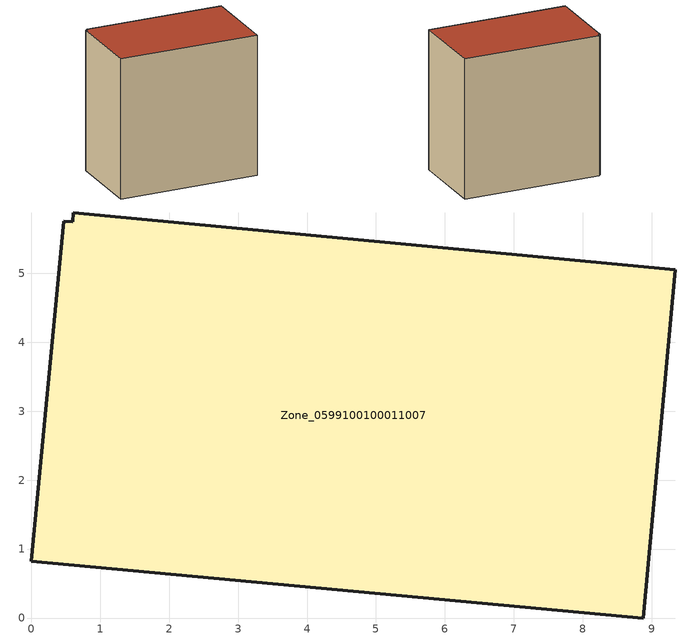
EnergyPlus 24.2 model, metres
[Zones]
Zone_0599100100011007
 floor ground (C_G): 0.47,5.75 0.6,5.75 0.61,5.88 9.34,5.05 8.88,0 0,0.82 z3.73
 wall outside (C_F): 0,0.82 8.88,0 9.34,5.05 0.61,5.88 0.6,5.75 0.47,5.75 0,0.82 z3.73:12.72
 roof outside (C_R): 0.6,5.75 0.47,5.75 0,0.82 8.88,0 9.34,5.05 0.61,5.88 z12.72
[BUILDING]
Pand.0599100100011007: North Axis=0; Terrain=City; Loads Convergence Tolerance Value=0.04; Temperature Convergence Tolerance Value=0.4; Solar Distribution=FullExterior; Maximum Number of Warmup Days=25; Minimum Number of Warmup Days=1
[Site:Location]
Rotterdam.The.Hague.AP_ZH_NLD Design_Conditions: Latitude=51.96; Longitude=4.45; Time Zone=1; Elevation=-4.5
[SITE:GROUNDTEMPERATURE:BUILDINGSURFACE]
18, 18, 18, 18, 18, 18, 18, 18, 18, 18, 18, 18
[MATERIAL] Thermal Absorptance=0.9; Solar Absorptance=0.7; Visible Absorptance=0.7
Name | Roughness | Thickness | Conductivity | Density | Specific Heat
G.TI.2015-2018 | MediumSmooth | 0.15 | 0.0428571 | 540 | 1210
F.TI.2015-2018 | Rough | 0.3 | 0.0666667 | 1920 | 840
R.TI.2015-2018 | MediumRough | 0.2 | 0.0333333 | 1500 | 1000
[CONSTRUCTION]
C_G: G.TI.2015-2018
C_F: F.TI.2015-2018
C_R: R.TI.2015-2018
[ZONE]
Zone_0599100100011007: Type=1; Multiplier=1; Ceiling Height=Autocalculate; Volume=Autocalculate; Floor Area=autocalculate; Part of Total Floor Area=Yes
[ZONEINFILTRATION:DESIGNFLOWRATE]
Infil_Zone_0599100100011007: Zone or ZoneList or Space or SpaceList=Zone_0599100100011007; Schedule=AlwaysOn; Design Flow Rate Calculation Method=Flow/Area; Flow Rate per Floor Area=0.0015; Constant Term Coefficient=1; Temperature Term Coefficient=0; Velocity Term Coefficient=0; Velocity Squared Term Coefficient=0
[HVACTEMPLATE:ZONE:IDEALLOADSAIRSYSTEM]
Zone_0599100100011007: Maximum Heating Supply Air Temperature=50; Minimum Cooling Supply Air Temperature=13; Maximum Heating Supply Air Humidity Ratio=0.0156; Minimum Cooling Supply Air Humidity Ratio=0.0077; Heating Limit=NoLimit; Cooling Limit=NoLimit; Dehumidification Control Type=ConstantSensibleHeatRatio; Cooling Sensible Heat Ratio=0.7; Dehumidification Setpoint=60; Humidification Control Type=None; Humidification Setpoint=30; Outdoor Air Method=None; Outdoor Air Flow Rate per Person=0.00944; Outdoor Air Flow Rate per Zone Floor Area=0; Outdoor Air Flow Rate per Zone=0; Demand Controlled Ventilation Type=None; Outdoor Air Economizer Type=NoEconomizer; Heat Recovery Type=None; Sensible Heat Recovery Effectiveness=0.7; Latent Heat Recovery Effectiveness=0.65
[ZONECONTROL:THERMOSTAT]
ThermostatControl_Zone_0599100100011007: Zone or ZoneList=Zone_0599100100011007; Control Type Schedule=DualSetpointControlType; Control 1=Thermostat_Zone_0599100100011007; Temperature Difference Between Cutout And Setpoint=0
[THERMOSTATSETPOINT:DUALSETPOINT]
Thermostat_Zone_0599100100011007: Heating Setpoint Temperature Schedule=HeatingSetpoint_Zone_0599100100011007; Cooling Setpoint Temperature Schedule=CoolingSetpoint_Zone_0599100100011007
[SCHEDULE:COMPACT]
HeatingSetpoint_Zone_0599100100011007: Through: 12/31, For: AllDays, Until: 24:00, 21
CoolingSetpoint_Zone_0599100100011007: Through: 12/31, For: AllDays, Until: 24:00, 24
DualSetpointControlType: Through: 12/31, For: AllDays, Until: 24:00, 4
AlwaysOn: Through: 12/31, For: AllDays, Until: 24:00, 1
